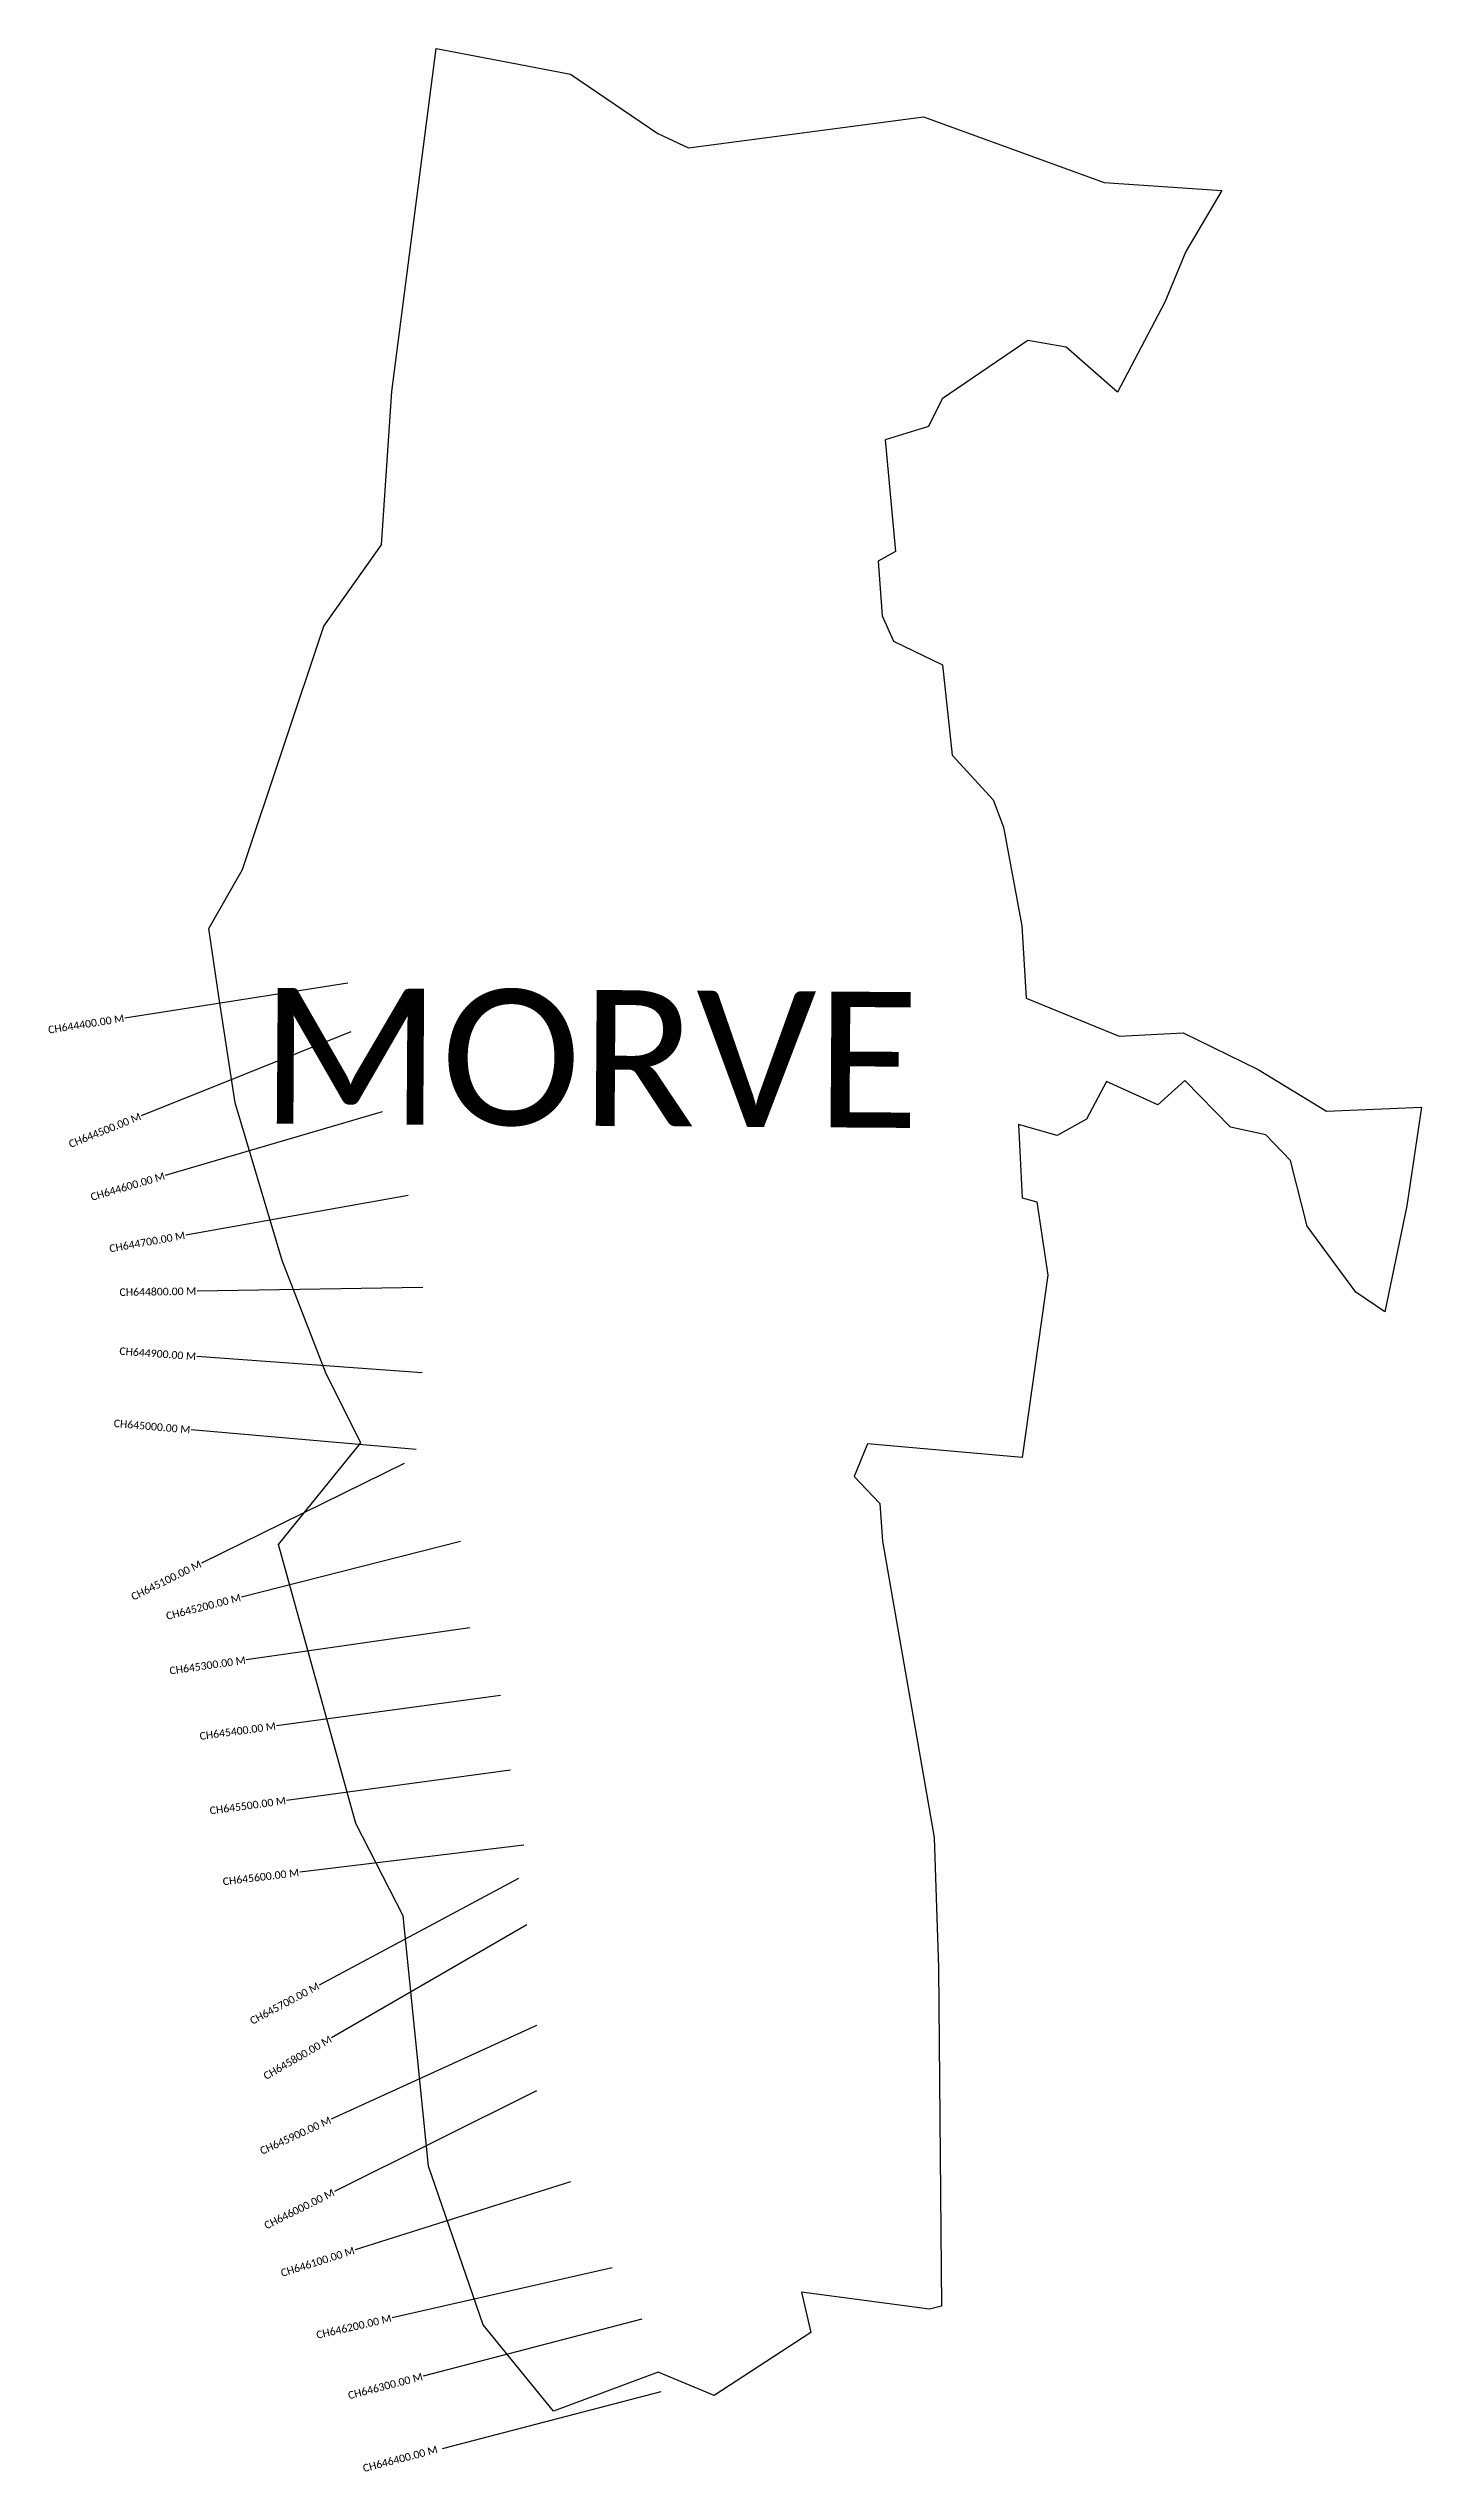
# Model space of a CAD drawing. Header units: metres. Extents: x 330007 to 331830, y 1797926 to 1801143.
import ezdxf
from ezdxf.enums import TextEntityAlignment as Align

# ---------------------------------------------------------------- set-up
doc = ezdxf.new("R2010")
doc.units = ezdxf.units.M
for name, color, linetype in [('CS', 134, 'Continuous'), ('CSMark', 6, 'Continuous'), ('village', 3, 'Continuous'), ('VILLAGE NAME', 250, 'Continuous')]:
    doc.layers.add(name, color=color, linetype=linetype)
doc.styles.add('Legend', font='calibri.ttf')

msp = doc.modelspace()

# ---------------------------------------------------------------- linework, layer by layer
at = {"layer": 'CS'}
for p, q in [((330404.4, 1799901.9), (330108, 1799855.6)), ((330408.2, 1799837.4), (330129.7, 1799725.9)), ((330449.7, 1799731), (330161.8, 1799646.6)), ((330484.2, 1799620.1), (330188.9, 1799567.3)), ((330503.8, 1799497.6), (330203.9, 1799493)), ((330502.8, 1799384.6), (330203.6, 1799406.1)), ((330494.8, 1799282.6), (330196, 1799308.7)), ((330478.9, 1799264.2), (330209.7, 1799131.9)), ((330553.7, 1799160.4), (330262.9, 1799086.6)), ((330566.3, 1799046), (330269.4, 1799003.3)), ((330606.8, 1798956), (330309.5, 1798915.8)), ((330620.2, 1798856.9), (330322.9, 1798816.7)), ((330638.2, 1798757.1), (330340.4, 1798721.2)), ((330630.7, 1798712.8), (330366, 1798571.5)), ((330642.1, 1798651.6), (330382.4, 1798501.3)), ((330655, 1798517.8), (330382, 1798393.3)), ((330654.9, 1798431), (330386.3, 1798297.3)), ((330699.8, 1798310.2), (330413.8, 1798219.8)), ((330755.5, 1798196.1), (330463, 1798129.5)), ((330794.6, 1798128), (330504.4, 1798052.2)), ((330819.9, 1798031.2), (330529.6, 1797955.5))]:
    msp.add_line(p, q, dxfattribs=at)
at = {"layer": 'village', "color": 3, "true_color": 0x00ff00}
msp.add_polyline3d([(331114, 1800389.5, 0), (331129.1, 1800355.8, 0), (331194.2, 1800324.5, 0), (331207, 1800204.5, 0), (331261.2, 1800145.2, 0), (331275.3, 1800108.9, 0), (331299.6, 1799977.9, 0), (331305, 1799881.8, 0), (331428.9, 1799831.3, 0), (331513.9, 1799835.9, 0), (331613.3, 1799787.3, 0), (331704.1, 1799732.1, 0), (331830.4, 1799737.3, 0), (331810.8, 1799606.3, 0), (331781.4, 1799465.5, 0), (331743.3, 1799491.7, 0), (331678.6, 1799579.1, 0), (331656.2, 1799666.3, 0), (331623.4, 1799700.5, 0), (331576.6, 1799710.7, 0), (331516.1, 1799772.5, 0), (331480, 1799740.3, 0), (331411.9, 1799771.2, 0), (331385.4, 1799721.3, 0), (331346.3, 1799699.8, 0), (331295.1, 1799714.4, 0), (331299.9, 1799616.9, 0), (331319.4, 1799611.6, 0), (331334, 1799514.2, 0), (331299.7, 1799272.1, 0), (331094.5, 1799290, 0), (331076.7, 1799247, 0), (331111, 1799210.8, 0), (331114.6, 1799160.7, 0), (331182.9, 1798767.3, 0), (331188.8, 1798594.2, 0), (331192.7, 1798144.9, 0), (331176.7, 1798141.1, 0), (331007, 1798163.7, 0), (331019.3, 1798110.2, 0), (330890.9, 1798026.7, 0), (330816.3, 1798057.4, 0), (330677.2, 1798005.8, 0), (330584.2, 1798120.5, 0), (330511.5, 1798331.1, 0), (330477.9, 1798663.3, 0), (330414.7, 1798786.2, 0), (330312, 1799156.6, 0), (330421.5, 1799291.5, 0), (330375.5, 1799383.2, 0), (330317.1, 1799533.7, 0), (330254.6, 1799743, 0), (330233.1, 1799884, 0), (330219.4, 1799974.4, 0), (330264.3, 1800052.8, 0), (330372.3, 1800376.1, 0), (330449, 1800484, 0), (330462.6, 1800687.7, 0), (330521.6, 1801143, 0), (330621.4, 1801123.9, 0), (330700, 1801108.8, 0), (330816.1, 1801030, 0), (330856.6, 1801010.9, 0), (331168.7, 1801052.2, 0), (331408.6, 1800965.1, 0), (331565.2, 1800954.3, 0), (331517.2, 1800873.6, 0), (331489.4, 1800805.9, 0), (331426.7, 1800686.4, 0), (331358.2, 1800746.3, 0), (331307.6, 1800755, 0), (331193.6, 1800677.7, 0), (331175.5, 1800641, 0), (331118, 1800623.3, 0), (331131.5, 1800475, 0), (331108.5, 1800462.3, 0)], close=True, dxfattribs=at)

# ---------------------------------------------------------------- texts
at = {"layer": 'CSMark', "style": 'Legend'}
for s, rotation, p in [('CH644400.00 M', 8.8635, (330107, 1799855.5)), ('CH644500.00 M', 21.8124, (330128.8, 1799725.5)), ('CH644600.00 M', 16.3346, (330160.8, 1799646.3)), ('CH644700.00 M', 10.1391, (330187.9, 1799567.2)), ('CH644800.00 M', 0.8708, (330202.9, 1799493)), ('CH644900.00 M', 355.8877, (330202.6, 1799406.2)), ('CH645000.00 M', 355.0205, (330195, 1799308.8)), ('CH645100.00 M', 26.1755, (330208.8, 1799131.4)), ('CH645200.00 M', 14.2459, (330261.9, 1799086.3)), ('CH645300.00 M', 8.1666, (330268.4, 1799003.2)), ('CH645400.00 M', 7.6998, (330308.5, 1798915.6)), ('CH645500.00 M', 7.6998, (330321.9, 1798816.6)), ('CH645600.00 M', 6.8708, (330339.4, 1798721.1)), ('CH645700.00 M', 28.0878, (330365.2, 1798571.1)), ('CH645800.00 M', 30.0502, (330381.6, 1798500.8)), ('CH645900.00 M', 24.5217, (330381.1, 1798392.9)), ('CH646000.00 M', 26.4646, (330385.4, 1798296.9)), ('CH646100.00 M', 17.5432, (330412.8, 1798219.5)), ('CH646200.00 M', 12.8287, (330462, 1798129.3)), ('CH646300.00 M', 14.624, (330503.4, 1798052)), ('CH646400.00 M', 14.624, (330523.1, 1797955.3))]:
    msp.add_text(s, height=10, rotation=rotation, dxfattribs=at).set_placement(p, align=Align.MIDDLE_RIGHT)
at = {"layer": 'VILLAGE NAME', "insert": (330288.2, 1799895.8), "char_height": 180.345, "attachment_point": 1, "rotation": 359.6139}
msp.add_mtext_dynamic_manual_height_columns('{\\fCalibri|b0|i0|c0|p34;MORVE}', width=1779.605, gutter_width=901.7, heights=[0], dxfattribs=at)

doc.saveas('drawing.dxf')
